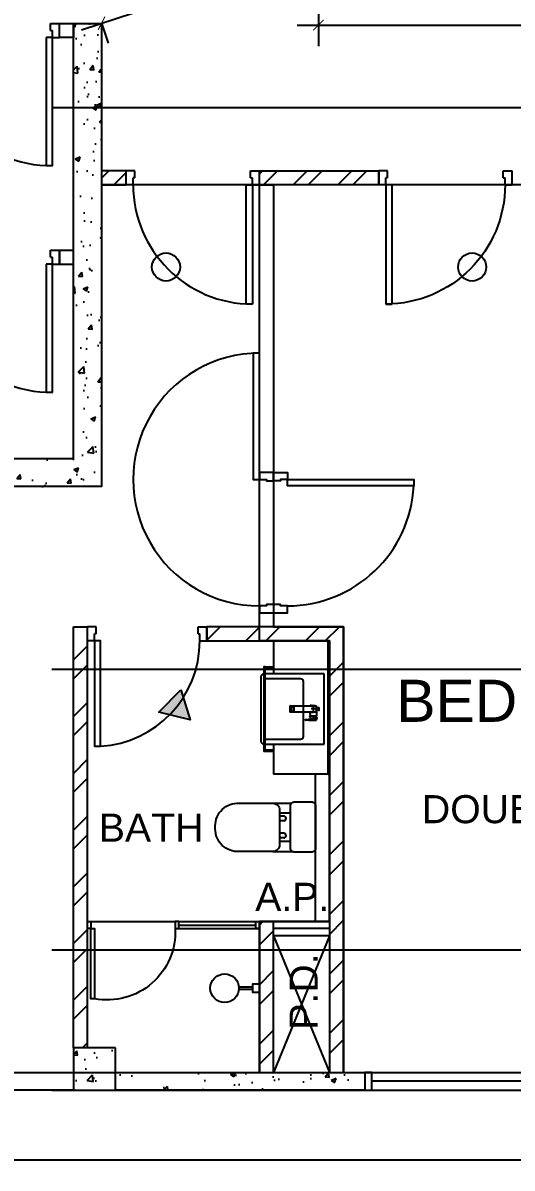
# Model space of a CAD drawing. Header units: millimetres. Extents: x -1214 to 71105, y 7230 to 56309.
# Drawn here: x 22615 to 26100, y 19444 to 27603 of the extents above; entities that cross this region are included whole.
import ezdxf
from ezdxf.enums import TextEntityAlignment as Align

# ---------------------------------------------------------------- set-up
doc = ezdxf.new("R2010")
doc.units = ezdxf.units.MM
doc.header["$MEASUREMENT"] = 0
doc.linetypes.add('CENTERX2', pattern=[101.6, 63.5, -12.7, 12.7, -12.7])
doc.layers.get('0').update_dxf_attribs({"color": 8})
doc.layers.get('Defpoints').update_dxf_attribs({"color": 8})
for name, color, linetype in [('Architectural Features', 8, 'Continuous'), ('Default', 8, 'Continuous'), ('Door', 8, 'Continuous'), ('Dry Wall', 8, 'Continuous'), ('FSD', 8, 'Continuous'), ('GBP A.P.', 8, 'Continuous'), ('GBP Dim', 8, 'Continuous'), ('GBP Text 200', 8, 'Continuous'), ('GBP Text 250', 8, 'Continuous'), ('grid', 8, 'CENTERX2'), ('hatch', 8, 'Continuous'), ('LP-Furn built-in', 8, 'Continuous'), ('LP-Sanitary', 8, 'Continuous'), ('LP-WC', 8, 'Continuous'), ('PD', 8, 'Continuous'), ('PD DOOR', 8, 'Continuous'), ('TEXT', 8, 'Continuous'), ('WALL-NEW', 8, 'Continuous'), ('WALL-STRUCTURE', 8, 'Continuous'), ('WINDOW', 8, 'Continuous'), ('WINDOW-MULLION', 8, 'Continuous'), ('zzz-room mix', 8, 'Continuous')]:
    doc.layers.add(name, color=color, linetype=linetype)
doc.layers.add('LP-Nonplot', color=8, linetype='Continuous', plot=False)
doc.styles.add('BH', font='arial.ttf')
doc.dimstyles.new('200 GBP', dxfattribs={"dimscale": 1.5, "dimtxt": 150, "dimasz": 50, "dimexe": 100, "dimexo": 50, "dimgap": 50, "dimtad": 1, "dimdec": 0, "dimzin": 0, "dimdsep": 46, "dimtxsty": 'BH', "dimblk": 'ARCHTICK', "dimcen": 0.09, "dimdle": 100, "dimclrd": 9, "dimclre": 9, "dimclrt": 1, "dimadec": 0, "dimazin": 0, "dimtfac": 1, "dimtdec": 0, "dimtix": 1, "dimtmove": 2, "dimatfit": 3, "dimldrblk": 'ARCHTICK', "dimfxl": 300, "dimfxlon": 1, "dimtolj": 1, "dimtzin": 0, "dimarcsym": 0})

# ---------------------------------------------------------------- blocks, each defined once
blk = doc.blocks.new('DR1CL2')
at = {"layer": 'Door'}
for p, q in [((50, 0), (0, 0)), ((0, 0), (0, -75)), ((50, 0), (50, -50)), ((0, -75), (0, -100)), ((62.5, -50), (50, -50)), ((62.5, -50), (62.5, -100)), ((62.5, -100), (0, -100))]:
    blk.add_line(p, q, dxfattribs=at)
blk = doc.blocks.new('DR1CD')
at = {"layer": 'Door'}
for p, q in [((0, 1), (45, 1)), ((0, 1), (0, 0)), ((45, 0), (45, 1)), ((0, 0), (45, 0))]:
    blk.add_line(p, q, dxfattribs=at)
blk = doc.blocks.new('DR1CM')
at = {"layer": 'Door'}
blk.add_arc((0, 0), 1, 0, 90, dxfattribs=at)
blk = doc.blocks.new('Door 850')
for p, q in [((38290.6, 34986.6), (38290.6, 35836.6)), ((38290.6, 35836.6), (38335.6, 35836.6)), ((38335.6, 35836.6), (38335.6, 34986.6)), ((38240.6, 34986.6), (38240.6, 34911.6)), ((38290.6, 34986.6), (38240.6, 34986.6)), ((38290.6, 34986.6), (38290.6, 34936.6)), ((38335.6, 34986.6), (38290.6, 34986.6)), ((38303.1, 34936.6), (38290.6, 34936.6)), ((38303.1, 34936.6), (38303.1, 34886.6)), ((39128.1, 34936.6), (39140.6, 34936.6)), ((39128.1, 34936.6), (39128.1, 34886.6)), ((39140.6, 34986.6), (39140.6, 34936.6)), ((39140.6, 34986.6), (39190.6, 34986.6)), ((39190.6, 34986.6), (39190.6, 34911.6)), ((38240.6, 34911.6), (38240.6, 34886.6)), ((38303.1, 34886.6), (38240.6, 34886.6)), ((39128.1, 34886.6), (39190.6, 34886.6)), ((39190.6, 34911.6), (39190.6, 34886.6))]:
    blk.add_line(p, q)
blk.add_arc((38290.6, 34986.6), 850, 359.99995, 89.99772)
blk = doc.blocks.new('SEANNOT_GROUP2')
at = {"layer": 'Default'}
blk.add_line((81.5, 351.1), (81.5, 317.9), dxfattribs=at)
blk = doc.blocks.new('SEANNOT_GROUP3')
at = {"layer": 'Default'}
blk.add_line((99.8, 335.2), (63.8, 335.2), dxfattribs=at)
blk = doc.blocks.new('ghtfdgd')
at = {"layer": 'LP-Sanitary'}
for p, q in [((79214.2, -115039.6), (79218.2, -114994.6)), ((79217.1, -115027.9), (79214.2, -115039.6)), ((79217.1, -115039.6), (79214.2, -115039.6)), ((79215.7, -115019.1), (79215.7, -115005.6)), ((79215.7, -115005.6), (79217.2, -115005.6)), ((79220.2, -114994.6), (79217.1, -115027.9)), ((79217.5, -115184.4), (79217.1, -115027.9)), ((79220.2, -114994.6), (79218.2, -114994.6)), ((79218.9, -115183.4), (79220.2, -114994.6)), ((79261.1, -114994.6), (79220.2, -114994.6)), ((79230.7, -114993.6), (79230.7, -114979.6)), ((79231.2, -114979.1), (79250.2, -114979.1)), ((79250.2, -114994.1), (79231.2, -114994.1)), ((79238.9, -114994.1), (79238.9, -114994.6)), ((79242.4, -114994.6), (79242.4, -114994.1)), ((79250.7, -114979.6), (79250.7, -114993.6)), ((79263.2, -114994.6), (79261.1, -114994.6)), ((79261.1, -114994.6), (79262.4, -115183.4)), ((79264.2, -115027.9), (79261.1, -114994.6)), ((79263.2, -114994.6), (79288.7, -114996.6)), ((79263.2, -114994.6), (79267.1, -115039.6)), ((79264.2, -115027.9), (79263.8, -115184.4)), ((79264.2, -115027.9), (79267.1, -115039.6)), ((79267.1, -115039.6), (79264.2, -115039.6)), ((79288.7, -115037.7), (79267.1, -115039.6)), ((79288.7, -115037.7), (79288.7, -114996.6)), ((79290.7, -115009.4), (79290.7, -115000.9)), ((79290.7, -115009.6), (79290.7, -115009.4)), ((79290.7, -115010.3), (79290.7, -115009.6)), ((79290.7, -115044.4), (79290.7, -115010.3)), ((79290.9, -115010.4), (79310.4, -115018.6)), ((79290.9, -115010.4), (79290.9, -115044.5)), ((79290.9, -115044.5), (79310.4, -115036.3)), ((79310.7, -115017.8), (79291, -115009.5)), ((79291, -115009.5), (79291, -115009.5)), ((79291, -115009.5), (79291, -115009.5)), ((79291, -115044.9), (79310.7, -115036.6)), ((79310.4, -115018.6), (79310.5, -115018.7)), ((79310.4, -115036.3), (79310.5, -115036.2)), ((79310.5, -115018.7), (79310.5, -115027.4)), ((79310.5, -115036.2), (79310.5, -115027.4)), ((79310.7, -115017.8), (79314.8, -115009.2)), ((79313.5, -115028.9), (79313.5, -115020.8)), ((79313.5, -115020.8), (79317.3, -115050.9)), ((79313.5, -115028.9), (79313.5, -115036.9)), ((79313.5, -115036.9), (79317.3, -115075.5)), ((79313.5, -115037), (79317.3, -115075.5)), ((79315.2, -115010.7), (79313.6, -115020.4)), ((79313.6, -115020.5), (79313.6, -115020.4)), ((79317.3, -115050.5), (79313.6, -115020.5)), ((79315.2, -115010.7), (79317.3, -115050.4)), ((79318, -115050.2), (79316, -115010.5)), ((79317.3, -115002.9), (79318.9, -114997.5)), ((79319.4, -115044.7), (79317.3, -115002.9)), ((79318.7, -114997.4), (79318.9, -114997.5)), ((79319.3, -114997.6), (79318.9, -114997.4)), ((79318.9, -114997.5), (79319.4, -114997.7)), ((79319.4, -114997.7), (79319.4, -115044.7)), ((79319.8, -115045.3), (79319.8, -114998.3)), ((79290.7, -115044.7), (79290.7, -115044.4)), ((79317.3, -115050.4), (79317.3, -115050.5)), ((79317.3, -115051.4), (79317.3, -115063.3)), ((79317.3, -115075.1), (79317.3, -115063.3)), ((79317.7, -115051.6), (79318.9, -115052.3)), ((79317.7, -115063.5), (79317.7, -115051.6)), ((79317.7, -115063.5), (79317.7, -115075.4)), ((79317.7, -115075.4), (79318.9, -115074.8)), ((79319.4, -115051), (79318, -115050.2)), ((79318, -115076), (79319.3, -115075.3)), ((79318.9, -115074.8), (79318.9, -115052.3)), ((79319.4, -115044.7), (79319.4, -115051)), ((79319.8, -115051.6), (79319.8, -115045.3)), ((79319.8, -115051.9), (79319.8, -115051.6)), ((79319.8, -115051.9), (79319.8, -115074.4)), ((79319.8, -115074.4), (79319.8, -115074.6)), ((79218.9, -115183.4), (79217.5, -115184.4)), ((79217.5, -115184.4), (79263.8, -115184.4)), ((79262.4, -115183.4), (79218.9, -115183.4)), ((79225, -115154.8), (79225, -115173.1)), ((79255.3, -115153.8), (79226, -115153.8)), ((79255.3, -115154), (79226, -115154)), ((79226, -115174.1), (79255.3, -115174.1)), ((79256.3, -115173.1), (79256.3, -115154.8)), ((79262.4, -115183.4), (79263.8, -115184.4))]:
    blk.add_line(p, q, dxfattribs=at)
for centre, radius, start, end in [((79240.7, -115019.1), 25, 180, 185.74251), ((79231.2, -114979.6), 0.5, 90, 180), ((79231.2, -114993.6), 0.5, 180, 270), ((79250.2, -114979.6), 0.5, 0, 90), ((79250.2, -114993.6), 0.5, 270, 0), ((79280.3, -115017.1), 20, 56.8024, 65.16541), ((79280.3, -115017.1), 20, 294.83459, 301.61275), ((79290.9, -115000.9), 0.2, 127.85265, 180), ((79511, -115282.7), 357.7, 125.84981, 127.98251), ((79530.3, -115308.3), 389.7, 125.92638, 127.88363), ((79234, -109870), 5139.5, 270.63577, 270.89969), ((79227.2, -108854.2), 6155.7, 270.59451, 270.81562), ((79288.3, -115009.7), 2.67, 3.1953, 9.33669), ((79301.7, -114992.9), 0.28, 69.68638, 135.20106), ((79319.7, -114996.5), 23.1, 247.12521, 247.49949), ((79339.3, -115104.4), 73.6, 112.75714, 112.87481), ((79312.3, -115020.9), 1.23, 6.09456, 11.51592), ((79308.7, -115037.4), 4.84, 5.24499, 7.19277), ((79310.7, -115037.3), 2.83, 5.64545, 8.81471), ((79314, -115009.4), 0.822, 12.82151, 37.37855), ((79314.7, -115011.5), 2.53, 77.49723, 90.78809), ((79315.1, -115009.5), 0.509, 38.0096, 78.40522), ((84763.2, -116562.2), 5664.7, 164.02206, 164.08854), ((79313.8, -115010.5), 2.18, 358.67427, 36.2852), ((79318.5, -114997.9), 0.689, 55.95421, 80.13248), ((79319, -114998.3), 0.8, 0.00654, 61.47672), ((79290.9, -115044.7), 0.2, 180.01397, 293.04704), ((79317.8, -115050.7), 0.54, 62.22165, 149.68726), ((79305.3, -115051.3), 11.9, 359.62289, 2.1624), ((79313.2, -115075.2), 4.12, 356.11976, 1.38136), ((79317.8, -115075.5), 0.494, 177.69922, 295.85307), ((79318.6, -115075.3), 0.938, 181.08912, 220.22046), ((79315.7, -115050), 2.38, 342.31294, 353.97204), ((79317.3, -115050.2), 0.738, 359.2113, 2.9985), ((79319, -115074.6), 0.786, 294.19625, 0.49169), ((79319.1, -115051.6), 0.688, 1.5121, 63.73401)]:
    blk.add_arc(centre, radius, start, end, dxfattribs=at)
for centre, major_axis, ratio, start_param, end_param in [((79290.9, -115000.9), (0.2, 0), 0.870233, 1.308042, 3.141593), ((79290.9, -115009.4), (0.2, 0), 0.870251, 1.333095, 3.141593), ((79290.9, -115010.3), (0.2, 0), 0.5, 3.141593, 4.712389), ((79290.9, -115000.9), (0.123, -0.158), 0.834595, 2.099205, 3.141593), ((79290.9, -115000.9), (0.123, -0.158), 0.834595, 3.141593, 3.165459), ((79290.9, -115010), (0.077, 0.836), 0.04975, 4.217846, 5.325586), ((79301.6, -114992.9), (0.117, -0.162), 0.844851, 2.109561, 3.167674), ((79310.4, -115018.2), (-0.311, -0.737), 0.21898, 1.092037, 2.210933), ((79310.4, -115035.9), (-0.311, 0.737), 0.21898, 2.049556, 3.141593), ((79310.5, -115018.3), (-0.309, -0.738), 0.217421, 1.09135, 2.210755), ((79310.5, -115035.8), (-0.309, 0.738), 0.217421, 2.050243, 3.169648), ((79310.4, -115035.9), (-0.311, 0.737), 0.21898, 3.141593, 3.168451), ((79314.3, -115020.6), (-0.782, -0.167), 0.921627, 5.682069, 6.099643), ((79314.3, -115020.8), (-0.794, -0.099), 0.898005, 5.760928, 6.175764), ((79314.3, -115036.7), (0.793, 0.106), 0.789486, 3.026004, 3.133916), ((79314.3, -115036.9), (0.796, 0.077), 0.827125, 3.057559, 3.141593), ((79315.1, -115009.6), (0.173, 0.708), 0.018166, 0.444134, 0.918054), ((79315.3, -115009.6), (0.412, 0.321), 0.549065, 0.513637, 1.195391), ((79315.7, -115010.9), (-0.499, -0.026), 0.868619, 4.118709, 5.82428), ((79316.8, -115003.6), (0.961, -0.275), 0.902908, 1.271288, 1.565184), ((79318.4, -114998), (-0.211, -0.772), 0.117484, 2.694436, 3.141054), ((79318.5, -114998.1), (-0.382, -0.703), 0.237912, 2.705017, 3.14394), ((79319, -114998.3), (-0.382, -0.703), 0.237912, 2.705017, 3.141091), ((79319, -114998.3), (-0.8, 0), 0.876594, 3.141494, 4.164132), ((79290.9, -115044.4), (0.2, 0), 0.5, 3.141593, 4.712389), ((79290.9, -115044.1), (-0.077, 0.836), 0.04975, 2.065339, 3.17308), ((79317.8, -115050.6), (-0.5, -0.016), 0.857677, 4.139605, 5.842177), ((79317.8, -115050.9), (-0.5, -0.02), 0.273668, 4.356492, 6.23412), ((79317.8, -115063.3), (-0.5, 0), 0.5, 0.054498, 1.448623), ((79317.8, -115075.5), (-0.494, 0.079), 0.969108, 0.192451, 2.070079), ((79319, -115045.3), (-0.8, 0), 0.876594, 3.141494, 4.164132), ((79226, -115154.8), (-1, 0), 0.992546, 4.712389, 6.283185), ((79226, -115154.9), (1, 0), 0.890286, 1.570796, 3.141593), ((79226, -115173.1), (1, 0), 0.992546, 3.141593, 4.712389), ((79255.3, -115154.8), (-1, 0), 0.992546, 3.141593, 4.712389), ((79255.3, -115154.9), (1, 0), 0.890286, 0, 1.570796), ((79255.3, -115173.1), (1, 0), 0.992546, 4.712389, 6.283185)]:
    blk.add_ellipse(centre, major_axis=major_axis, ratio=ratio, start_param=start_param, end_param=end_param, dxfattribs=at)
for points, knots in [([(79291, -115009.5), (79291, -115009.5), (79290.9, -115009.5), (79290.8, -115009.6), (79290.7, -115009.6), (79290.7, -115009.6)], [0, 0, 0, 0, 0.5, 0.5, 1, 1, 1, 1]), ([(79291, -115000.7), (79291, -115000.8), (79291, -115000.8), (79291, -115000.9), (79291, -115001.2), (79291, -115001.4), (79291, -115001.7), (79291, -115002.7), (79291, -115003.8), (79291, -115004.8), (79291, -115006.3), (79291, -115007.8), (79291, -115009.2)], [0, 0, 0, 0, 0.02306, 0.02306, 0.02306, 0.115301, 0.115301, 0.115301, 0.484264, 0.484264, 0.484264, 1, 1, 1, 1]), ([(79301.6, -114992.7), (79301.9, -114992.8), (79302.2, -114992.9), (79302.5, -114993), (79305, -114993.6), (79307.5, -114994.3), (79310.1, -114995), (79312.9, -114995.8), (79315.8, -114996.6), (79318.7, -114997.4)], [0, 0, 0, 0, 0.051688, 0.051688, 0.051688, 0.494848, 0.494848, 0.494848, 1, 1, 1, 1]), ([(79310.5, -115018.7), (79310.9, -115018.8), (79311.2, -115019), (79311.9, -115019.4), (79312.2, -115019.7), (79312.8, -115020.1), (79313, -115020.3), (79313.4, -115020.5), (79313.5, -115020.5), (79313.5, -115020.7)], [0, 0, 0, 0, 0.25, 0.25, 0.5, 0.5, 0.75, 0.75, 1, 1, 1, 1]), ([(79310.5, -115036.2), (79310.9, -115036.1), (79311.2, -115035.9), (79311.9, -115035.6), (79312.2, -115035.5), (79312.8, -115035.6), (79313, -115035.7), (79313.4, -115036.2), (79313.5, -115036.5), (79313.5, -115036.8)], [0, 0, 0, 0, 0.25, 0.25, 0.5, 0.5, 0.75, 0.75, 1, 1, 1, 1]), ([(79313.6, -115020.4), (79313.5, -115020.2), (79313.5, -115020), (79313.3, -115019.6), (79313.2, -115019.3), (79312.7, -115018.8), (79312.3, -115018.6), (79311.6, -115018.2), (79311.2, -115018), (79310.8, -115017.9)], [0, 0, 0, 0, 0.25, 0.25, 0.5, 0.5, 0.75, 0.75, 1, 1, 1, 1]), ([(79310.8, -115036.5), (79311, -115036.5), (79311.3, -115036.3), (79311.8, -115036.2), (79312.2, -115036.1), (79312.5, -115036), (79312.8, -115036), (79313, -115036), (79313.1, -115036.1), (79313.2, -115036.2), (79313.4, -115036.3), (79313.5, -115036.6), (79313.5, -115036.7), (79313.5, -115036.8)], [0, 0, 0, 0, 0.124812, 0.2213171, 0.3092796, 0.3899271, 0.4711589, 0.5451559, 0.6166529, 0.6889172, 0.7974179, 0.8896188, 0.9816515, 0.9816515, 0.9816515, 0.9816515]), ([(79314.8, -115009.2), (79314.8, -115009.2), (79314.9, -115009.2), (79314.9, -115009.2), (79315, -115009.2), (79315, -115009.2), (79315.1, -115009.2), (79315.2, -115009.2)], [0, 0, 0, 0, 0.25, 0.25, 0.5, 0.5, 1, 1, 1, 1]), ([(79317.1, -115002.7), (79317, -115003), (79316.9, -115003.3), (79316.8, -115003.6), (79316.5, -115004.7), (79316.2, -115005.8), (79315.9, -115006.9), (79315.7, -115007.6), (79315.4, -115008.3), (79315.2, -115009)], [0, 0, 0, 0, 0.131954, 0.131954, 0.131954, 0.659772, 0.659772, 0.659772, 1, 1, 1, 1]), ([(79315.2, -115009.2), (79315.2, -115009.2), (79315.2, -115009.2), (79315.2, -115009.2), (79315.2, -115009.2), (79315.2, -115009.2)], [0, 0, 0, 0, 0.5, 0.5, 1, 1, 1, 1]), ([(79315.2, -115009.2), (79315.3, -115009.3), (79315.3, -115009.4), (79315.3, -115009.5), (79315.3, -115009.6), (79315.3, -115009.8), (79315.3, -115009.8), (79315.3, -115009.9), (79315.3, -115010), (79315.2, -115010.2), (79315.2, -115010.3), (79315.2, -115010.5), (79315.2, -115010.6), (79315.2, -115010.7)], [0, 0, 0, 0, 0.125, 0.125, 0.25, 0.25, 0.375, 0.375, 0.5, 0.5, 0.75, 0.75, 1, 1, 1, 1]), ([(79318.7, -114997.4), (79318.6, -114997.5), (79318.6, -114997.7), (79318.5, -114997.9), (79318.2, -114999), (79317.9, -115000.1), (79317.5, -115001.2), (79317.4, -115001.7), (79317.2, -115002.2), (79317.1, -115002.7)], [0, 0, 0, 0, 0.095324, 0.095324, 0.095324, 0.707603, 0.707603, 0.707603, 1, 1, 1, 1]), ([(79317.3, -115050.5), (79317.3, -115050.5), (79317.3, -115050.5), (79317.3, -115050.6), (79317.3, -115050.6), (79317.3, -115050.7), (79317.3, -115050.8), (79317.3, -115050.9)], [0, 0, 0, 0, 0.25, 0.25, 0.5, 0.5, 1, 1, 1, 1]), ([(79317.3, -115051.4), (79317.3, -115051.5), (79317.3, -115051.5), (79317.5, -115051.6), (79317.6, -115051.6), (79317.7, -115051.6)], [0, 0, 0, 0, 0.5, 0.5, 1, 1, 1, 1]), ([(79317.3, -115075.1), (79317.3, -115075.2), (79317.3, -115075.2), (79317.5, -115075.3), (79317.6, -115075.3), (79317.7, -115075.4)], [0, 0, 0, 0, 0.5, 0.5, 1, 1, 1, 1]), ([(79317.7, -115051.6), (79317.7, -115051.6), (79317.7, -115051.5), (79317.8, -115051.4), (79317.8, -115051.3), (79317.8, -115051.1), (79317.8, -115051), (79317.9, -115050.9), (79317.9, -115050.8), (79317.9, -115050.7)], [0, 0, 0, 0, 0.25, 0.25, 0.5, 0.5, 0.75, 0.75, 1, 1, 1, 1]), ([(79319.4, -115051), (79319.4, -115051), (79319.4, -115051), (79319.4, -115051), (79319.4, -115051), (79319.4, -115051), (79319.4, -115051), (79319.4, -115051.1), (79319.4, -115051.1), (79319.4, -115051.2), (79319.4, -115051.2), (79319.3, -115051.3), (79319.3, -115051.3), (79319.3, -115051.4), (79319.3, -115051.5), (79319.2, -115051.6), (79319.2, -115051.6), (79319.1, -115051.7), (79319.1, -115051.8), (79319, -115051.9), (79319, -115052), (79318.9, -115052.1), (79318.9, -115052.1), (79318.9, -115052.2), (79318.9, -115052.3), (79318.9, -115052.3), (79318.9, -115052.3), (79318.9, -115052.3), (79318.9, -115052.3), (79318.9, -115052.3), (79318.9, -115052.3)], [0, 0, 0, 0, 0.000034, 0.000034, 0.000034, 0.03445, 0.03445, 0.03445, 0.175251, 0.175251, 0.175251, 0.317196, 0.317196, 0.317196, 0.479622, 0.479622, 0.479622, 0.662074, 0.662074, 0.662074, 0.829132, 0.829132, 0.829132, 0.958486, 0.958486, 0.958486, 0.999966, 0.999966, 0.999966, 1, 1, 1, 1]), ([(79319.8, -115051.9), (79319.8, -115052), (79319.7, -115052), (79319.7, -115052.1), (79319.6, -115052.2), (79319.4, -115052.3), (79319.3, -115052.3), (79319.1, -115052.3), (79319, -115052.3), (79318.9, -115052.3)], [0, 0, 0, 0, 0.25, 0.25, 0.5, 0.5, 0.75, 0.75, 1, 1, 1, 1]), ([(79319.8, -115074.4), (79319.8, -115074.5), (79319.7, -115074.5), (79319.7, -115074.6), (79319.6, -115074.7), (79319.4, -115074.8), (79319.3, -115074.8), (79319.1, -115074.8), (79319, -115074.8), (79318.9, -115074.8)], [0, 0, 0, 0, 0.25, 0.25, 0.5, 0.5, 0.75, 0.75, 1, 1, 1, 1]), ([(79319.3, -115075.3), (79319.3, -115075.3), (79319.3, -115075.3), (79319.2, -115075.3), (79319.2, -115075.3), (79319.1, -115075.3), (79319.1, -115075.2), (79319, -115075.2), (79319, -115075.1), (79318.9, -115075.1), (79318.9, -115075), (79318.9, -115074.9), (79318.9, -115074.9), (79318.9, -115074.9), (79318.9, -115074.8), (79318.9, -115074.8), (79318.9, -115074.8), (79318.9, -115074.8), (79318.9, -115074.8)], [0.3296223, 0.3296223, 0.3296223, 0.3296223, 0.4796217, 0.4796217, 0.4796217, 0.6620737, 0.6620737, 0.6620737, 0.829132, 0.829132, 0.829132, 0.9584856, 0.9584856, 0.9584856, 0.9999655, 0.9999655, 0.9999655, 1, 1, 1, 1])]:
    blk.add_open_spline(points, degree=3, knots=knots, dxfattribs=at)
for points, degree in [([(79301.8, -114992.7), (79301.7, -114992.6), (79301.7, -114992.7), (79301.6, -114992.7)], 3), ([(79318.6, -114997.3), (79316.3, -114996.6), (79310.7, -114995.1), (79301.8, -114992.7)], 3), ([(79313.5, -115028.9), (79313.5, -115028.4), (79313.4, -115028), (79312.3, -115027.4), (79311.4, -115027.4), (79310.5, -115027.4)], 5), ([(79317.9, -115075.9), (79317.9, -115076), (79318, -115076), (79318, -115075.9)], 3)]:
    blk.add_open_spline(points, degree=degree, dxfattribs=at)
at = {"layer": 'LP-Nonplot'}
for name in ['SEANNOT_GROUP3', 'SEANNOT_GROUP2']:
    blk.add_blockref(name, (79159.1, -115352.3), dxfattribs=at)
blk = doc.blocks.new('SINK')
at = {"layer": 'LP-Sanitary'}
blk.add_line((-74936.8, -44774), (-75436.8, -44774), dxfattribs=at)
blk.add_lwpolyline([(-75436.8, -44774), (-75436.8, -45203.2, 0.414214), (-75416.8, -45223.2), (-74956.8, -45223.2, 0.414214), (-74936.8, -45203.2), (-74936.8, -44774)], format="xyb", dxfattribs=at)
blk.add_lwpolyline([(-75401.8, -44941.1), (-75401.8, -45183.3, 0.414117), (-75381.8, -45203.2), (-74991.8, -45203.2, 0.41431), (-74971.8, -45183.2), (-74971.8, -44941.1, 0.414117), (-74991.8, -44921.1), (-75381.8, -44921.1, 0.41431)], format="xyb", close=True, dxfattribs=at)
at = {"layer": 'LP-Furn built-in'}
blk.add_blockref('ghtfdgd', (-154427.4, 70168.1), dxfattribs=at)
blk = doc.blocks.new('pln_sink 1100x380')
at = {"ltscale": 1000}
for p, q in [((0, 0), (400, 0)), ((400, 0), (400, -235)), ((459.9, -184.9), (400, -184.9)), ((459.9, -194.9), (400, -194.9)), ((400, -735), (400, -950)), ((459.9, -776.6), (400, -776.6)), ((459.9, -786.6), (400, -786.6)), ((0, -950), (400, -950))]:
    blk.add_line(p, q, dxfattribs=at)
for points in [[(10, -950), (10, 0), (0, 0), (0, -950), (10, -950)], [(10, 0), (10, -950), (0, -950), (0, 0), (10, 0)]]:
    blk.add_lwpolyline(points, dxfattribs=at)
at = {"ltscale": 200}
blk.add_lwpolyline([(459.9, -184.9), (468.4, -184.9), (468.4, -786.6), (459.9, -786.6)], close=True, dxfattribs=at)
at = {"layer": 'LP-Furn built-in', "extrusion": (0, 0, -1), "zscale": -1, "rotation": 270}
blk.add_blockref('SINK', (44734, -75671.8), dxfattribs=at)
blk = doc.blocks.new('pln_shower head')
at = {"ltscale": 100}
for points in [[(101, 9.1), (200, 9.1)], [(101, -5.9), (200, -5.9)]]:
    blk.add_lwpolyline(points, dxfattribs=at)
at = {"ltscale": 0.5}
blk.add_lwpolyline([(248, 30.1), (248, -29.9), (200, -29.9), (200, 30.1)], close=True, dxfattribs=at)
at = {"ltscale": 100}
blk.add_circle((0, 0), 101.9, dxfattribs=at)
blk = doc.blocks.new('pln_toilet')
for p, q in [((-170.1, -306.5), (-170.1, -171.6)), ((-78.2, -226.9), (-78.2, -256.5)), ((-45, -226.9), (-45, -256.5)), ((44.7, -226.9), (44.7, -256.5)), ((77.9, -226.9), (77.9, -256.5)), ((175.5, -306.5), (175.5, -165.2))]:
    blk.add_line(p, q)
for points in [[(180, -30), (180, -149.3, -0.414214), (150, -179.3), (-150, -179.3, -0.414214), (-180, -149.3), (-180, -30, -0.414214), (-150, 0), (150, 0, -0.414214)], [(175.5, -306.5), (175.5, -545.1, -0.424695), (14, -715.1), (-7.8, -715.1, -0.423698), (-170.1, -545.1), (-170.1, -306.5, -0.414214), (-120.1, -256.5), (125.5, -256.5, -0.414214)]]:
    blk.add_lwpolyline(points, format="xyb", close=True)
for points in [[(-101.9, -256.5), (-101.9, -179.3)], [(102.9, -179.3), (102.9, -256.5)]]:
    blk.add_lwpolyline(points)
for centre in [(-61.6, -226.9), (61.3, -226.9)]:
    blk.add_arc(centre, 16.6, 0, 180)
blk = doc.blocks.new('A$C65CE4B9A')
at = {"layer": 'grid', "ltscale": 200}
for p, q in [((-66500, -8450), (0, -8450)), ((-66500, -12450), (0, -12450)), ((-66500, -14450), (0, -14450)), ((-66500, -15450), (0, -15450))]:
    blk.add_line(p, q, dxfattribs=at)
blk = doc.blocks.new('WINDOW MULLION2')
at = {"layer": 'WINDOW-MULLION', "ltscale": 100}
blk.add_lwpolyline([(25225.9, 19999.9), (25225.9, 20124.9), (25175.9, 20124.9), (25175.9, 19999.9)], close=True, dxfattribs=at)
blk = doc.blocks.new('_ArchTick')
at = {"color": 0, "const_width": 0.1}
blk.add_lwpolyline([(0.5, 0.5), (-0.5, -0.5)], dxfattribs=at)
blk = doc.blocks.new('*D82')
at = {"layer": 'Defpoints', "color": 0, "transparency": 16777216}
for p in [(24720, 28150), (43200, 28150), (43200, 27587.2)]:
    blk.add_point(p, dxfattribs=at)
at = {"layer": 'GBP Dim', "color": 9, "lineweight": -2, "transparency": 16777216}
for p, q in [((24720, 28037.2), (24720, 27437.2)), ((43200, 28037.2), (43200, 27437.2)), ((24570, 27587.2), (43350, 27587.2))]:
    blk.add_line(p, q, dxfattribs=at)
at = {"layer": 'GBP Dim', "color": 9, "lineweight": -2, "transparency": 16777216, "xscale": 75, "yscale": 75, "zscale": 75, "rotation": 180}
blk.add_blockref('_ArchTick', (24720, 27587.2), dxfattribs=at)
at = {"layer": 'GBP Dim', "color": 9, "lineweight": -2, "transparency": 16777216, "xscale": 75, "yscale": 75, "zscale": 75}
blk.add_blockref('_ArchTick', (43200, 27587.2), dxfattribs=at)
at = {"layer": 'GBP Dim', "transparency": 16777216, "insert": (33960, 27777.1), "char_height": 225, "attachment_point": 5, "style": 'BH'}
blk.add_mtext('\\A1;18480', dxfattribs=at)
blk = doc.blocks.new('*D146')
at = {"layer": 'Defpoints', "color": 0, "transparency": 16777216}
for p in [(27900, 19605.2), (24350, 18654), (27900, 16932.5)]:
    blk.add_point(p, dxfattribs=at)
at = {"layer": 'GBP Dim', "color": 9, "lineweight": -2, "transparency": 16777216}
for p, q in [((24350, 17382.5), (24350, 16782.5)), ((27900, 17382.5), (27900, 16782.5)), ((24200, 16932.5), (28050, 16932.5))]:
    blk.add_line(p, q, dxfattribs=at)
at = {"layer": 'GBP Dim', "color": 9, "lineweight": -2, "transparency": 16777216, "xscale": 75, "yscale": 75, "zscale": 75, "rotation": 180}
blk.add_blockref('_ArchTick', (24350, 16932.5), dxfattribs=at)
at = {"layer": 'GBP Dim', "color": 9, "lineweight": -2, "transparency": 16777216, "xscale": 75, "yscale": 75, "zscale": 75}
blk.add_blockref('_ArchTick', (27900, 16932.5), dxfattribs=at)
at = {"layer": 'GBP Dim', "transparency": 16777216, "insert": (26125, 17122.5), "char_height": 225, "attachment_point": 5, "style": 'BH'}
blk.add_mtext('\\A1;3550', dxfattribs=at)
blk = doc.blocks.new('*D226')
at = {"layer": 'Defpoints', "color": 0, "transparency": 16777216}
for p in [(24691.7, 28100.1), (24691.7, 28100.1), (23175, 27600.2)]:
    blk.add_point(p, dxfattribs=at)
at = {"layer": 'GBP Dim', "color": 9, "lineweight": -2, "transparency": 16777216}
for p, q in [((23032.6, 27553.2), (24834.1, 28147)), ((24691.7, 28100.1), (24738.6, 27957.6)), ((23175, 27600.2), (23222, 27457.7))]:
    blk.add_line(p, q, dxfattribs=at)
at = {"layer": 'GBP Dim', "color": 9, "lineweight": -2, "transparency": 16777216, "xscale": 75, "yscale": 75, "zscale": 75}
for p, rotation in [((24691.7, 28100.1), 18.24198012291636), ((23175, 27600.2), 198.2419801229163)]:
    blk.add_blockref('_ArchTick', p, dxfattribs=dict(at, rotation=rotation))
at = {"layer": 'GBP Dim', "transparency": 16777216, "insert": (23873.9, 28030.5), "char_height": 225, "attachment_point": 5, "rotation": 18.24198, "style": 'BH'}
blk.add_mtext('\\A1;1550 MIN.', dxfattribs=at)

msp = doc.modelspace()

# ---------------------------------------------------------------- hatches: boundary and pattern name
at = {"layer": 'FSD'}
msp.add_hatch(color=256, dxfattribs=at).paths.add_polyline_path([(23739.9, 22850.8), (23805.5, 22636.8), (23583, 22693.3)])
at = {"layer": 'hatch'}
h = msp.add_hatch(dxfattribs=at)
h.set_pattern_fill('AR-CONC', color=256, scale=50, style=0)
h.set_pattern_definition([(50, (-579051.98, 745630.23), (358.63009, -31.37607), [37.5, -412.5]), (355, (-579051.98, 745630.23), (-69.37567, 376.09607), [30, -330]), (100.4514, (-579022.1, 745627.62), (289.25469, 344.71977), [31.8701, -350.57106]), (46.1842, (-579052, 745730.23), (533.62052, -82.7595), [56.25, -618.75]), (96.6356, (-579007.5, 745723.34), (467.33135, 487.05894), [47.80514, -525.8565]), (351.1842, (-579052, 745730.23), (467.33097, 487.0593), [45, -495]), (21, (-579001.98, 745705.23), (298.45353, -201.309445), [37.5, -412.5]), (326, (-579001.98, 745705.23), (121.65767, 362.57502), [30, -330]), (71.4514, (-578977.1, 745688.46), (420.11131, 161.26525), [31.8701, -350.57106]), (37.5, (-579051.98, 745630.23), (6.079928, 166.446927), [0, -326, 0, -335, 0, -331.25]), (7.5, (-579051.98, 745630.23), (131.53477, 197.205856), [0, -191, 0, -318.5, 0, -126.25]), (327.5, (-579163.48, 745630.23), (266.911218, -11.277436), [0, -125, 0, -390, 0, -517.5]), (317.5, (-579213.48, 745630.23), (291.593085, 50.05249), [0, -162.5, 0, -259, 0, -367.5])])
h.paths.add_polyline_path([(17250, 27100), (21860, 27100), (21860, 26900), (17450, 26900), (17450, 24500), (22975, 24500), (22975, 27000), (22975, 27600), (23175, 27600), (23175, 27000), (23175, 24300), (17250, 24300)])
h = msp.add_hatch(dxfattribs=at)
h.set_pattern_fill('AR-CONC', color=256, scale=2, style=0)
h.set_pattern_definition([(50, (2890.7, 16620.07), (364.3693, -31.878), [38.1, -419.1]), (355, (2890.7, 16620.07), (-70.4857, 382.113), [30.48, -335.28]), (100.451, (2921.06, 16617.4), (293.885, 350.2334), [32.38, -356.18]), (46.1842, (2890.7, 16721.67), (542.158, -84.085), [57.15, -628.65]), (96.6356, (2935.9, 16714.66), (474.808, 494.851), [48.57, -534.27]), (351.184, (2890.7, 16721.67), (474.809, 494.85), [45.72, -502.92]), (21, (2941.5, 16696.27), (303.2298, -204.531), [38.1, -419.1]), (326, (2941.5, 16696.27), (123.604, 368.376), [30.48, -335.28]), (71.4514, (2966.77, 16679.22), (426.833, 163.8457), [32.38, -356.18]), (37.5, (2890.7, 16620.07), (6.1772, 169.1101), [0, -331.216, 0, -340.36, 0, -336.55]), (7.5, (2890.7, 16620.07), (133.6393, 200.3611), [0, -194.056, 0, -323.596, 0, -128.27]), (327.5, (2777.41, 16620.07), (271.1812, -11.4575), [0, -127, 0, -396.24, 0, -525.78]), (317.5, (2726.61, 16620.07), (296.2584, 50.853), [0, -165.1, 0, -263.144, 0, -373.38])])
h.paths.add_polyline_path([(23175, 27000), (22975, 27000), (22975, 27600), (23175, 27600)])
h = msp.add_hatch(dxfattribs=at)
h.set_pattern_fill('ANSI32', color=256, scale=30, style=0)
h.set_pattern_definition([(45, (2890.7, 16720.07), (-202.0558, 202.0558), []), (45, (3025.4, 16720.07), (-202.0558, 202.0558), [])])
h.paths.add_polyline_path([(23350, 26550), (23175, 26550), (23175, 26450), (23350, 26450)])
h = msp.add_hatch(dxfattribs=at)
h.set_pattern_fill('ANSI32', color=256, scale=600, style=0)
h.paths.add_polyline_path([(24300, 26550), (25150, 26550), (25150, 26450), (24300, 26450)])
h = msp.add_hatch(dxfattribs=at)
h.set_pattern_fill('ANSI32', color=256, scale=30, style=0)
h.set_pattern_definition([(45, (2890.7, 16720.07), (-202.0558, 202.0558), []), (45, (3025.4, 16720.07), (-202.0558, 202.0558), [])])
h.paths.add_polyline_path([(23075, 23300), (22975, 23300), (22975, 20300), (23075, 20300)])
h = msp.add_hatch(dxfattribs=at)
h.set_pattern_fill('ANSI32', color=256, scale=800, style=0)
h.set_pattern_definition([(45, (323672.64, -85897.2), (-212.13203, 212.13203), []), (45, (323814.06, -85897.2), (-212.13203, 212.13203), [])])
h.paths.add_polyline_path([(24800, 23200.1), (23925, 23200.1), (23925, 23299.9), (24800, 23299.9)])
h.paths.add_polyline_path([(24800, 20125), (24900, 20125), (24900, 23300.1), (24800, 23300.1)])
h.paths.add_polyline_path([(24400, 21199.9), (24300, 21199.9), (24300, 20125), (24400, 20125)])
h = msp.add_hatch(dxfattribs=at)
h.set_pattern_fill('AR-CONC', color=256, scale=50, style=0)
h.set_pattern_definition([(50, (-579051.98, 745630.14), (358.63009, -31.37607), [37.5, -412.5]), (355, (-579051.98, 745630.14), (-69.37567, 376.09607), [30, -330]), (100.4514, (-579022.1, 745627.52), (289.25469, 344.71977), [31.8701, -350.57106]), (46.1842, (-579052, 745730.14), (533.62052, -82.7595), [56.25, -618.75]), (96.6356, (-579007.5, 745723.24), (467.33135, 487.05894), [47.80514, -525.8565]), (351.1842, (-579052, 745730.14), (467.33097, 487.0593), [45, -495]), (21, (-579001.98, 745705.14), (298.45353, -201.309445), [37.5, -412.5]), (326, (-579001.98, 745705.14), (121.65767, 362.57502), [30, -330]), (71.4514, (-578977.1, 745688.36), (420.11131, 161.26525), [31.8701, -350.57106]), (37.5, (-579051.98, 745630.14), (6.079928, 166.446927), [0, -326, 0, -335, 0, -331.25]), (7.5, (-579051.98, 745630.14), (131.53477, 197.205856), [0, -191, 0, -318.5, 0, -126.25]), (327.5, (-579163.48, 745630.14), (266.911218, -11.277436), [0, -125, 0, -390, 0, -517.5]), (317.5, (-579213.48, 745630.14), (291.593085, 50.05249), [0, -162.5, 0, -259, 0, -367.5])])
h.paths.add_polyline_path([(22925.9, 19999.7), (22925.9, 20125), (22975, 20125), (22975, 20300), (23275, 20300), (23275, 20125), (24950.9, 20125), (24950.9, 19999.7)])
h = msp.add_hatch(dxfattribs=at)
h.set_pattern_fill('ANSI32', color=256, scale=30, style=0)
h.set_pattern_definition([(45, (2890.7, 16745.07), (-202.0558, 202.0558), []), (45, (3025.4, 16745.07), (-202.0558, 202.0558), [])])
h.paths.add_polyline_path([(23275, 20124.9), (24300, 20124.9), (24300, 20125), (23275, 20125)])

# ---------------------------------------------------------------- linework, layer by layer
at = {"layer": 'Architectural Features', "ltscale": 50, "elevation": 0}
msp.add_lwpolyline([(31000, 19999.9), (31000, 19499.8), (18400.9, 19499.9), (18400.9, 20499.9)], dxfattribs=at)
at = {"layer": 'Door'}
for p, q in [((23137.5, 23300), (23075, 23300)), ((23075, 23200), (23075, 23300)), ((23137.5, 23250), (23137.5, 23300)), ((23862.5, 23250), (23862.5, 23300)), ((23862.5, 23300), (23925, 23300)), ((23925, 23200), (23925, 23300)), ((23125, 23200), (23075, 23200)), ((23125, 23200), (23125, 23250)), ((23137.5, 23250), (23125, 23250)), ((23862.5, 23250), (23875, 23250)), ((23875, 23200), (23875, 23250)), ((23875, 23200), (23925, 23200))]:
    msp.add_line(p, q, dxfattribs=at)
for points in [[(24300, 24350), (24300, 25250), (24255, 25250), (24255, 24350)], [(24500, 24350), (25400, 24350), (25400, 24305), (24500, 24305)]]:
    msp.add_lwpolyline(points, close=True, dxfattribs=at)
for points in [[(24400, 24400), (24300, 24400), (24300, 24350), (24350, 24350), (24350, 24340), (24400, 24340), (24400, 24400)], [(24400, 24400), (24500, 24400), (24500, 24350), (24450, 24350), (24450, 24340), (24400, 24340), (24400, 24400)], [(24300, 23400), (24500, 23400), (24500, 23450), (24450, 23450), (24450, 23460), (24350, 23460), (24350, 23450), (24300, 23450), (24300, 23400), (24500, 23400)], [(23125, 23200), (23125, 22450), (23167.1, 22450), (23167.1, 23200), (23125, 23200)]]:
    msp.add_lwpolyline(points, dxfattribs=at)
for centre, radius, start, end in [((24300, 24350), 900, 90.00008, 270.00009), ((24500, 24350), 900, 270, 357.13402), ((23123.8, 23199.9), 751.2, 273.30285, 0.00669)]:
    msp.add_arc(centre, radius, start, end, dxfattribs=at)
at = {"layer": 'Dry Wall'}
for points in [[(24400, 24399.9), (24300, 24399.9), (24300, 26450.1), (24400, 26450.1)], [(24400, 23300.1), (24300, 23300.1), (24300, 23399.9), (24400, 23399.9)]]:
    msp.add_lwpolyline(points, close=True, dxfattribs=at)
at = {"layer": 'FSD', "ltscale": 5}
msp.add_lwpolyline([(23739.9, 22850.8), (23805.5, 22636.8), (23583, 22693.3)], close=True, dxfattribs=at)
at = {"layer": 'FSD'}
for centre in [(23634.5, 25863.9), (25815.5, 25863.9)]:
    msp.add_circle(centre, 100, dxfattribs=at)
at = {"layer": 'LP-Sanitary'}
for points in [[(23100, 21150), (23075, 21150), (23075, 21200), (23100, 21200)], [(23125, 20650), (23100, 20650), (23100, 21150), (23125, 21150)], [(23700, 21150), (23725, 21150), (23725, 21200), (23700, 21200)]]:
    msp.add_lwpolyline(points, close=True, dxfattribs=at)
for points in [[(23100, 21200), (23700, 21200)], [(23725, 21200), (24300, 21200), (24300, 21175)], [(23725, 21175), (24275, 21175)], [(23725, 21150), (24300, 21150), (24300, 21150)], [(24275, 21200), (24300, 21200), (24300, 21150), (24275, 21150), (24275, 21200)]]:
    msp.add_lwpolyline(points, dxfattribs=at)
msp.add_lwpolyline([(23700, 21150, -0.484654), (23125, 20650.5)], format="xyb", dxfattribs=at)
at = {"layer": 'LP-WC'}
msp.add_lwpolyline([(24700, 21200), (24700, 22250)], dxfattribs=at)
at = {"layer": 'PD'}
for points in [[(24800, 21199.9), (24400, 21199.9)], [(24800, 21099.9), (24400, 21099.9)]]:
    msp.add_lwpolyline(points, dxfattribs=at)
at = {"layer": 'PD', "ltscale": 20}
for points in [[(24800, 21100), (24400, 20125)], [(24400, 21100), (24800, 20125)]]:
    msp.add_lwpolyline(points, dxfattribs=at)
at = {"layer": 'PD DOOR'}
msp.add_lwpolyline([(24800, 21150), (24400, 21149.9)], dxfattribs=at)
at = {"layer": 'WALL-NEW'}
for points in [[(22875, 27600), (22975, 27600)], [(22875, 27500), (22875, 27600)], [(22975, 27600), (22975, 27500)], [(22975, 27500), (22875, 27500)], [(23350, 26550), (23175, 26550), (23175, 26450), (23350, 26450), (23350, 26550)], [(22875, 25985), (22975, 25985)], [(22875, 25985), (22875, 25885)], [(22875, 25885), (22975, 25885)], [(22975, 20300), (22975, 23300)], [(22975, 23300), (23075, 23300)], [(23075, 20300), (23075, 23300)], [(24900, 20125), (24900, 20125), (24900, 23300.1), (24300, 23300.1), (23925, 23299.9), (23925, 23199.9), (24800, 23200.1), (24800, 21200), (24800, 20125)], [(24400, 20125), (24400, 21200), (24400, 21200), (24300, 21200), (24300, 20125)]]:
    msp.add_lwpolyline(points, dxfattribs=at)
for points in [[(24300, 26550), (25150, 26550), (25150, 26450), (24300, 26450)], [(22375, 20125), (22975, 20125), (22975, 19999.7), (22375, 19999.7)], [(23275, 20125), (25050, 20125), (25050, 19999.7), (23275, 19999.7)]]:
    msp.add_lwpolyline(points, close=True, dxfattribs=at)
at = {"layer": 'WALL-STRUCTURE'}
for p, q in [((22975, 20125), (22975, 20125)), ((23275, 20125), (23275, 20125)), ((23275, 19999.7), (23275, 20000))]:
    msp.add_line(p, q, dxfattribs=at)
msp.add_lwpolyline([(17250, 27100), (21860, 27100), (21860, 26900), (17450, 26900), (17450, 24500), (22975, 24500), (22975, 27000), (22975, 27600), (23175, 27600), (23175, 27000), (23175, 24300), (19100, 24300), (19100, 20000), (18900, 20000), (18900, 24299.9), (17250, 24300), (17250, 27100)], dxfattribs=at)
msp.add_lwpolyline([(23275, 20300), (22975, 20300), (22975, 19999.7), (23275, 19999.7)], close=True, dxfattribs=at)
at = {"layer": 'WINDOW'}
for points in [[(25100, 20125), (27700, 20125)], [(27700, 20062.5), (25100, 20062.5)], [(25100, 20000), (27700, 20000)]]:
    msp.add_lwpolyline(points, dxfattribs=at)
at = {"layer": 'zzz-room mix'}
for points in [[(19100, 20125), (24300, 20125), (24300, 21200), (24800, 21200), (24800, 23200), (24300, 23200), (24300, 26450), (23175, 26450), (23175, 24300), (19100, 24299.9)], [(24400, 26449.9), (24400, 23300), (24900, 23300), (24900, 20124.9), (45750, 20124.9), (45750, 21000), (46050, 21000), (46050, 26449.9), (40550, 26449.9), (40550, 25799.9), (39450, 25799.9), (39450, 26449.9), (34550, 26449.9), (34550, 25799.9), (33450, 25799.9), (33450, 26449.9), (28450, 26449.9), (28450, 25699.5), (27350, 25699.5), (27350, 26449.9)]]:
    msp.add_lwpolyline(points, close=True, dxfattribs=at)

# ---------------------------------------------------------------- block references
at = {"layer": 'Door'}
for name, p, rotation in [('DR1CL2', (22875, 27500), 180.0000416214653), ('Door 850', (62540.6, 61436.6), 180), ('DR1CL2', (22875, 25885), 180.0000416214653)]:
    msp.add_blockref(name, p, dxfattribs=dict(at, rotation=rotation))
at = {"layer": 'Door', "xscale": 915.0000000000086, "yscale": 915.0000000000086, "zscale": 915.0000000000086, "rotation": 180.0000416266847}
for p in [(22825, 27500), (22825, 25885)]:
    msp.add_blockref('DR1CM', p, dxfattribs=at)
at = {"layer": 'Door', "yscale": 915, "rotation": 180.0000416214653}
for p in [(22825, 27500), (22825, 25885)]:
    msp.add_blockref('DR1CD', p, dxfattribs=at)
at = {"layer": 'Door', "xscale": -1, "rotation": 180}
msp.add_blockref('Door 850', (-13090.6, 61436.6), dxfattribs=at)
at = {"layer": 'LP-Sanitary', "xscale": -1}
msp.add_blockref('pln_sink 1100x380', (24800, 23200), dxfattribs=at)
at = {"layer": 'LP-Sanitary'}
for name, p, rotation in [('pln_toilet', (24700, 21874), 270), ('pln_shower head', (24052.1, 20725.9), 9.155388334729972e-05)]:
    msp.add_blockref(name, p, dxfattribs=dict(at, rotation=rotation))
at = {"layer": 'WALL-NEW'}
msp.add_blockref('A$C65CE4B9A', (69000, 35449.9), dxfattribs=at)
at = {"layer": 'WINDOW-MULLION'}
msp.add_blockref('WINDOW MULLION2', (-125.9, -0.1), dxfattribs=at)

# ---------------------------------------------------------------- texts
at = {"layer": 'GBP A.P.', "style": 'BH'}
msp.add_text('A.P.', height=200, rotation=0.00004, dxfattribs=at).set_placement((24534, 21276.7), align=Align.CENTER)
at = {"layer": 'GBP Text 200', "style": 'BH'}
for s, p in [('DOUBLE BED', (26357.9, 21901.3)), ('BATH', (23528.3, 21769.5))]:
    msp.add_text(s, height=200, dxfattribs=at).set_placement(p, align=Align.CENTER)
at = {"layer": 'GBP Text 250', "style": 'BH'}
msp.add_text('BEDROOM', height=300, dxfattribs=at).set_placement((26357.9, 22623.4), align=Align.CENTER)
at = {"layer": 'TEXT', "style": 'BH'}
msp.add_text('P.D.', height=200, rotation=90.00004, dxfattribs=at).set_placement((24715.7, 20701.6), align=Align.CENTER)

# ---------------------------------------------------------------- dimensions: what is measured, and where the dimension line sits
at = {"layer": 'GBP Dim'}
dim = msp.add_aligned_dim(p1=(23175, 27600.2), p2=(24691.7, 28100.1), distance=0, text='1550 MIN.', dimstyle='200 GBP', override={"dimclrt": 256, "dimfxl": 150}, dxfattribs=at)
dim.commit()
dim.dimension.update_dxf_attribs({"geometry": '*D226', "text_midpoint": (23873.9, 28030.5)})
for base, p1, p2, override, picture, middle in [((43200, 27587.2), (24720, 28150), (43200, 28150), {"dimexe": 100, "dimdle": 100, "dimclrt": 256}, '*D82', (33960, 27777.1)), ((27900, 16932.5), (24350, 18654), (27900, 19605.2), {"dimclrt": 256, "dimfxl": 300, "dimfxlon": 1}, '*D146', (26125, 17122.5))]:
    dim = msp.add_linear_dim(base=base, p1=p1, p2=p2, dimstyle='200 GBP', override=override, dxfattribs=at)
    dim.commit()
    dim.dimension.update_dxf_attribs({"geometry": picture, "text_midpoint": middle})

doc.saveas('drawing.dxf')
